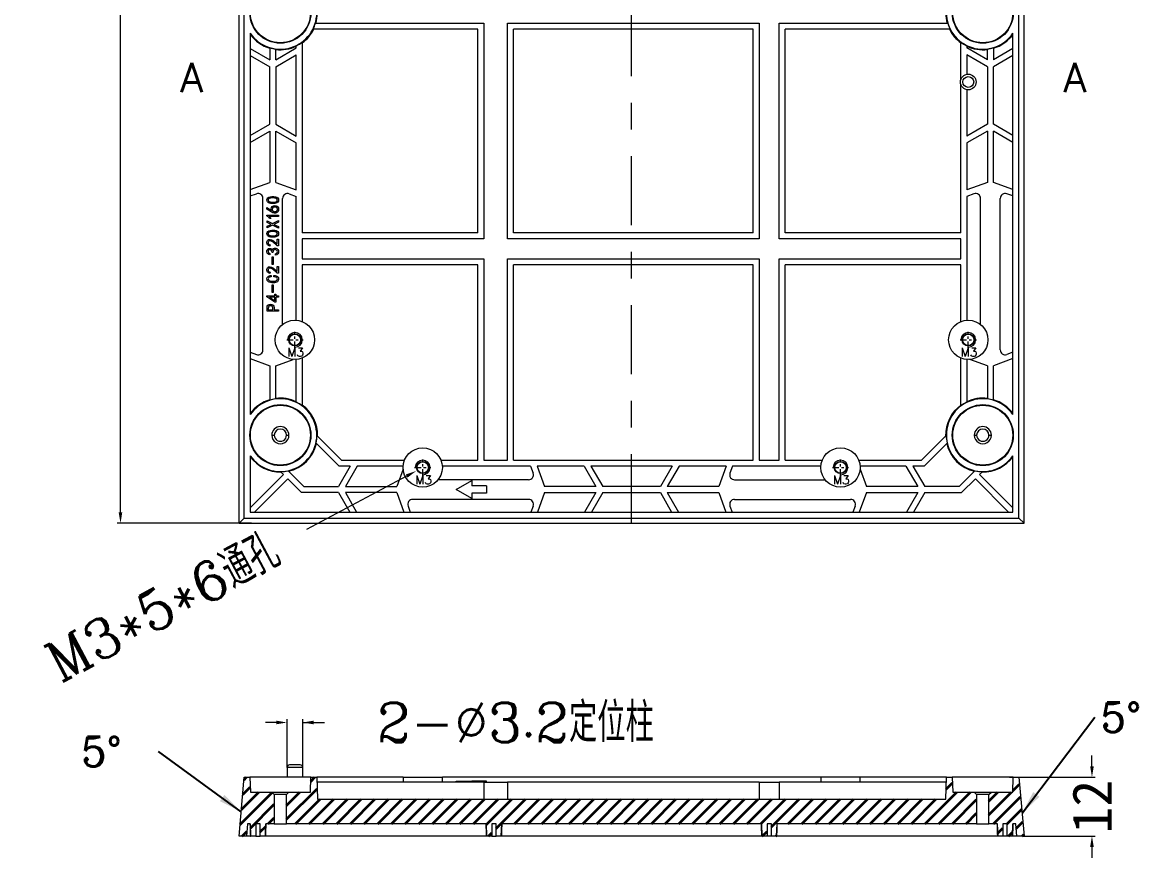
# Model space of a CAD drawing. Extents: x 4116 to 5931, y -3683 to -1260.
# Drawn here: x 4186.7 to 4413.6, y -2582.6 to -2412.4 of the extents above; entities that cross this region are included whole.
import ezdxf

# ---------------------------------------------------------------- set-up
doc = ezdxf.new("R2010")
doc.units = 0
doc.header["$MEASUREMENT"] = 0
doc.linetypes.add('CENTER', pattern=[47.5, 22, -8.5, 8.5, -8.5])
doc.layers.get('0').update_dxf_attribs({"true_color": 0xffffff})
doc.layers.get('Defpoints').update_dxf_attribs({"true_color": 0xffffff})
for name, color, linetype, true_color in [('1', 7, 'Continuous', 0xffffff), ('2', 7, 'Continuous', 0xffffff), ('61', 7, 'Continuous', 0xffffff)]:
    doc.layers.add(name, color=color, linetype=linetype, true_color=true_color)
doc.layers.add('dim', color=7, linetype='Continuous', lineweight=9, true_color=0x33cc00)
doc.layers.add('screw', color=7, linetype='Continuous', lineweight=13, true_color=0xcc9966)
doc.styles.add('chinesef_fs', font='simplex.shx', dxfattribs={"bigfont": 'gbcbig.shx'})
doc.styles.add('ROMANC', font='romanc.shx', dxfattribs={"bigfont": 'gbcbig.shx'})
doc.styles.add('TXT', font='txt.shx', dxfattribs={"bigfont": 'gbcbig.shx'})
doc.dimstyles.new('6', dxfattribs={"dimtxt": 8, "dimasz": 2.2, "dimexe": 0.66, "dimexo": 0.66, "dimgap": 0.66, "dimtad": 0, "dimdsep": 46, "dimtxsty": 'ROMANC', "dimcen": 0, "dimclrd": 256, "dimclrt": 42, "dimazin": 2, "dimtfac": 1, "dimtdec": 4, "dimtofl": 0, "dimtmove": 0, "dimatfit": 3, "dimfxl": 1, "dimtolj": 1, "dimtzin": 0, "dimlwd": 5, "dimlwe": 5, "dimarcsym": 0})
doc.dimstyles.get("Standard").update_dxf_attribs({"dimtxt": 0.18, "dimasz": 0.18, "dimexe": 0.18, "dimexo": 0.0625, "dimgap": 0.09, "dimtad": 0, "dimtih": 1, "dimtoh": 1, "dimdec": 4, "dimzin": 0, "dimdsep": 46, "dimtxsty": 'Standard', "dimcen": 0.09, "dimadec": 0, "dimazin": 0, "dimtfac": 1, "dimtdec": 4, "dimtofl": 0, "dimtmove": 0, "dimatfit": 3, "dimfxl": 1, "dimtolj": 1, "dimtzin": 0, "dimarcsym": 0})

# ---------------------------------------------------------------- blocks, each defined once
blk = doc.blocks.new('screw_m3_l')
at = {"layer": 'screw', "color": 1, "linetype": 'CENTER', "lineweight": 18, "ltscale": 0.06}
for p, q in [((-1.65, 0), (1.65, 0)), ((0, -1.65), (0, 1.65))]:
    blk.add_line(p, q, dxfattribs=at)
at = {"layer": 'screw', "color": 33, "lineweight": 18}
blk.add_circle((0, 0), 1.25, dxfattribs=at)
at = {"layer": 'screw', "color": 92, "lineweight": 18}
blk.add_arc((0, 0), 1.5, 270, 180, dxfattribs=at)
at = {"layer": 'screw', "color": 6, "lineweight": 18, "style": 'TXT'}
blk.add_text('M3', height=1.8, dxfattribs=at).set_placement((-1.53, -3.41))
blk = doc.blocks.new('*D50')
at = {"lineweight": 5}
blk.add_line((4264.86, -2504.84), (4244.47, -2515.72), dxfattribs=at)
blk.add_solid([(4265.03, -2505.16), (4264.69, -2504.52), (4266.8, -2503.81)])
at = {"layer": 'Defpoints', "color": 0}
for p in [(4269.45, -2502.39), (4266.8, -2503.81)]:
    blk.add_point(p, dxfattribs=at)
at = {"color": 42, "lineweight": 18, "insert": (4215.18, -2531.34), "char_height": 8, "attachment_point": 5, "rotation": 28.076, "style": 'ROMANC'}
blk.add_mtext('\\A1;M3*5*6通孔', dxfattribs=at)
blk = doc.blocks.new('*D51')
at = {"color": 131, "lineweight": 5}
for p, q in [((4231.98, -2194.75), (4205.98, -2194.75)), ((4233.29, -2514.45), (4205.98, -2514.45))]:
    blk.add_line(p, q, dxfattribs=at)
at = {"lineweight": 5}
for p, q in [((4206.64, -2196.95), (4206.64, -2337.94)), ((4206.64, -2512.25), (4206.64, -2371.26))]:
    blk.add_line(p, q, dxfattribs=at)
for points in [[(4207, -2196.95), (4206.27, -2196.95), (4206.64, -2194.75)], [(4206.27, -2512.25), (4207, -2512.25), (4206.64, -2514.45)]]:
    blk.add_solid(points)
at = {"layer": 'Defpoints', "color": 0}
for p in [(4206.64, -2194.75), (4232.64, -2194.75), (4233.95, -2514.45)]:
    blk.add_point(p, dxfattribs=at)
at = {"color": 42, "lineweight": 18, "insert": (4206.64, -2354.6), "char_height": 8, "attachment_point": 5, "rotation": 90, "style": 'ROMANC'}
blk.add_mtext('\\A1;319.8', dxfattribs=at)
blk = doc.blocks.new('*D53')
at = {"lineweight": 5}
for p, q in [((4238.32, -2555.02), (4236.12, -2555.02)), ((4243.72, -2555.02), (4248.12, -2555.02)), ((4245.92, -2555.02), (4248.12, -2555.02))]:
    blk.add_line(p, q, dxfattribs=at)
at = {"color": 131, "lineweight": 5}
for p, q in [((4240.52, -2564.19), (4240.52, -2554.36)), ((4243.72, -2564.19), (4243.72, -2554.36))]:
    blk.add_line(p, q, dxfattribs=at)
for points in [[(4238.32, -2555.39), (4238.32, -2554.65), (4240.52, -2555.02)], [(4245.92, -2554.65), (4245.92, -2555.39), (4243.72, -2555.02)]]:
    blk.add_solid(points)
at = {"layer": 'Defpoints', "color": 0}
for p in [(4240.52, -2555.02), (4240.52, -2564.85), (4243.72, -2564.85)]:
    blk.add_point(p, dxfattribs=at)
at = {"color": 42, "lineweight": 18, "insert": (4286.98, -2555.02), "char_height": 8, "attachment_point": 5, "style": 'ROMANC'}
blk.add_mtext('\\A1;2-%%C3.2定位柱', dxfattribs=at)
blk = doc.blocks.new('*D54')
at = {"lineweight": 5}
for p, q in [((4404.29, -2563.95), (4404.29, -2561.75)), ((4404.29, -2580.35), (4404.29, -2582.55))]:
    blk.add_line(p, q, dxfattribs=at)
at = {"color": 131, "lineweight": 5}
for p, q in [((4387.52, -2566.15), (4404.95, -2566.15)), ((4390.38, -2578.15), (4404.95, -2578.15))]:
    blk.add_line(p, q, dxfattribs=at)
for points in [[(4403.92, -2563.95), (4404.66, -2563.95), (4404.29, -2566.15)], [(4404.66, -2580.35), (4403.92, -2580.35), (4404.29, -2578.15)]]:
    blk.add_solid(points)
at = {"layer": 'Defpoints', "color": 0}
for p in [(4386.86, -2566.15), (4389.72, -2578.15), (4404.29, -2578.15)]:
    blk.add_point(p, dxfattribs=at)
at = {"color": 6, "lineweight": 18, "insert": (4404.29, -2572.15), "char_height": 8, "attachment_point": 5, "rotation": 90, "style": 'ROMANC'}
blk.add_mtext('\\A1;{\\fSimSun|b0|i0|c134|p2;12}', dxfattribs=at)

msp = doc.modelspace()

# ---------------------------------------------------------------- linework, layer by layer
at = {"layer": '2', "color": 7, "linetype": 'Continuous', "lineweight": 13}
for p, q in [((4230.772, -2514.45), (4230.772, -2194.75)), ((4231.822, -2513.4), (4231.822, -2195.8)), ((4389.422, -2513.4), (4389.422, -2195.8)), ((4390.472, -2514.45), (4390.472, -2194.75)), ((4279.372, -2413.85), (4245.814, -2413.85)), ((4246.297, -2412.63), (4280.592, -2412.63)), ((4279.372, -2455.35), (4279.372, -2413.85)), ((4280.592, -2412.63), (4280.592, -2456.57)), ((4285.402, -2412.63), (4336.592, -2412.63)), ((4285.402, -2456.57), (4285.402, -2412.63)), ((4286.622, -2455.35), (4286.622, -2413.85)), ((4335.372, -2413.85), (4286.622, -2413.85)), ((4335.372, -2455.35), (4335.372, -2413.85)), ((4336.592, -2412.63), (4336.592, -2456.57)), ((4340.652, -2412.63), (4374.949, -2412.63)), ((4340.652, -2456.57), (4340.652, -2412.63)), ((4341.872, -2455.35), (4341.872, -2413.85)), ((4375.431, -2413.85), (4341.872, -2413.85)), ((4233.042, -2414.691), (4233.042, -2492.334)), ((4243.622, -2416.469), (4243.622, -2455.35)), ((4377.622, -2424.043), (4377.622, -2416.468)), ((4388.202, -2492.333), (4388.202, -2414.692)), ((4233.042, -2417.797), (4237.012, -2420.089)), ((4237.012, -2417.633), (4237.012, -2420.089)), ((4238.232, -2420.089), (4242.402, -2417.681)), ((4238.232, -2420.089), (4238.232, -2417.893)), ((4238.232, -2421.498), (4242.402, -2419.09)), ((4242.402, -2417.681), (4242.402, -2417.211)), ((4242.402, -2435.609), (4242.402, -2419.09)), ((4378.842, -2417.21), (4378.842, -2417.681)), ((4383.012, -2420.089), (4378.842, -2417.681)), ((4378.842, -2419.09), (4378.842, -2423.024)), ((4383.012, -2421.498), (4378.842, -2419.09)), ((4383.012, -2420.089), (4383.012, -2417.893)), ((4384.232, -2417.634), (4384.232, -2420.089)), ((4388.202, -2417.797), (4384.232, -2420.089)), ((4233.042, -2419.205), (4237.012, -2421.498)), ((4388.202, -2419.205), (4384.232, -2421.498)), ((4237.012, -2433.202), (4237.012, -2421.498)), ((4238.232, -2421.498), (4238.232, -2433.202)), ((4383.012, -2421.498), (4383.012, -2433.202)), ((4384.232, -2433.202), (4384.232, -2421.498)), ((4377.622, -2455.35), (4377.622, -2425.157)), ((4378.842, -2426.175), (4378.842, -2435.609)), ((4233.042, -2435.494), (4237.012, -2433.202)), ((4233.042, -2436.903), (4237.012, -2434.611)), ((4237.012, -2434.611), (4237.012, -2445.072)), ((4238.232, -2433.202), (4242.402, -2435.609)), ((4238.232, -2445.072), (4238.232, -2434.611)), ((4238.232, -2434.611), (4242.402, -2437.018)), ((4383.012, -2433.202), (4378.842, -2435.609)), ((4383.012, -2434.611), (4378.842, -2437.018)), ((4383.012, -2434.611), (4383.012, -2445.072)), ((4388.202, -2435.494), (4384.232, -2433.202)), ((4384.232, -2445.072), (4384.232, -2434.611)), ((4388.202, -2436.903), (4384.232, -2434.611)), ((4242.402, -2446.59), (4242.402, -2437.018)), ((4378.842, -2437.018), (4378.842, -2446.59)), ((4233.042, -2446.517), (4237.012, -2445.072)), ((4238.232, -2445.072), (4242.402, -2446.59)), ((4383.012, -2445.072), (4378.842, -2446.59)), ((4388.202, -2446.517), (4384.232, -2445.072)), ((4233.042, -2447.815), (4234.28, -2447.364)), ((4235.622, -2479.145), (4235.622, -2448.304)), ((4239.622, -2473.977), (4239.622, -2448.304)), ((4240.964, -2447.364), (4242.402, -2447.888)), ((4242.402, -2473.11), (4242.402, -2447.888)), ((4380.28, -2447.364), (4378.842, -2447.888)), ((4378.842, -2447.888), (4378.842, -2473.11)), ((4381.622, -2473.977), (4381.622, -2448.304)), ((4385.622, -2479.145), (4385.622, -2448.304)), ((4388.202, -2447.815), (4386.964, -2447.364)), ((4236.429, -2450.164), (4237.329, -2450.737)), ((4236.429, -2450.478), (4236.429, -2450.164)), ((4237.302, -2451.037), (4236.429, -2450.478)), ((4236.429, -2451.855), (4236.429, -2451.691)), ((4236.429, -2451.691), (4238.775, -2451.691)), ((4236.456, -2452.867), (4237.561, -2453.44)), ((4236.456, -2453.195), (4236.456, -2452.867)), ((4238.775, -2451.964), (4236.892, -2451.964)), ((4237.234, -2452.414), (4236.974, -2452.414)), ((4237.561, -2453.44), (4238.789, -2452.799)), ((4238.789, -2453.126), (4237.834, -2453.59)), ((4238.775, -2451.691), (4238.775, -2451.964)), ((4238.789, -2452.799), (4238.789, -2453.126)), ((4237.302, -2453.59), (4236.456, -2453.195)), ((4236.456, -2453.986), (4237.302, -2453.59)), ((4237.561, -2453.74), (4236.456, -2454.313)), ((4236.456, -2454.313), (4236.456, -2453.986)), ((4238.789, -2454.381), (4237.561, -2453.74)), ((4237.834, -2453.59), (4238.789, -2454.054)), ((4238.789, -2454.054), (4238.789, -2454.381)), ((4279.372, -2455.35), (4243.622, -2455.35)), ((4335.372, -2455.35), (4286.622, -2455.35)), ((4377.622, -2455.35), (4341.872, -2455.35)), ((4238.529, -2456.614), (4238.775, -2456.614)), ((4238.529, -2457.596), (4238.529, -2456.614)), ((4238.775, -2456.614), (4238.775, -2457.991)), ((4243.622, -2456.57), (4243.622, -2460.63)), ((4280.592, -2456.57), (4243.622, -2456.57)), ((4336.592, -2456.57), (4285.402, -2456.57)), ((4377.622, -2456.57), (4340.652, -2456.57)), ((4377.622, -2460.63), (4377.622, -2456.57)), ((4237.07, -2457.787), (4237.029, -2458.046)), ((4237.07, -2459.579), (4237.029, -2459.825)), ((4237.643, -2459.293), (4237.465, -2459.293)), ((4238.188, -2459.852), (4238.147, -2459.607)), ((4238.775, -2457.991), (4238.72, -2457.991)), ((4237.479, -2460.237), (4237.697, -2460.237)), ((4237.479, -2461.792), (4237.479, -2460.237)), ((4237.697, -2461.792), (4237.479, -2461.792)), ((4237.697, -2460.237), (4237.697, -2461.792)), ((4238.529, -2462.178), (4238.775, -2462.178)), ((4238.529, -2463.16), (4238.529, -2462.178)), ((4238.775, -2462.178), (4238.775, -2463.555)), ((4243.622, -2460.63), (4280.592, -2460.63)), ((4243.622, -2461.85), (4243.622, -2473.392)), ((4279.372, -2461.85), (4243.622, -2461.85)), ((4279.372, -2501.6), (4279.372, -2461.85)), ((4280.592, -2460.63), (4280.592, -2501.6)), ((4285.402, -2460.63), (4336.592, -2460.63)), ((4285.402, -2501.6), (4285.402, -2460.63)), ((4286.622, -2501.6), (4286.622, -2461.85)), ((4335.372, -2461.85), (4286.622, -2461.85)), ((4335.372, -2501.6), (4335.372, -2461.85)), ((4336.592, -2460.63), (4336.592, -2501.6)), ((4340.652, -2460.63), (4377.622, -2460.63)), ((4340.652, -2501.6), (4340.652, -2460.63)), ((4341.872, -2501.6), (4341.872, -2461.85)), ((4377.622, -2461.85), (4341.872, -2461.85)), ((4377.622, -2473.392), (4377.622, -2461.85)), ((4237.07, -2463.351), (4237.029, -2463.61)), ((4237.288, -2464.009), (4237.288, -2464.309)), ((4237.861, -2464.309), (4237.861, -2463.995)), ((4238.775, -2463.555), (4238.72, -2463.555)), ((4237.479, -2465.881), (4237.697, -2465.881)), ((4237.479, -2467.436), (4237.479, -2465.881)), ((4237.697, -2465.881), (4237.697, -2467.436)), ((4236.429, -2468.148), (4238.025, -2468.148)), ((4236.429, -2468.353), (4236.429, -2468.148)), ((4238.025, -2469.458), (4236.429, -2468.353)), ((4237.697, -2467.436), (4237.479, -2467.436)), ((4238.025, -2467.821), (4238.257, -2467.821)), ((4238.025, -2468.148), (4238.025, -2467.821)), ((4238.257, -2467.821), (4238.257, -2468.148)), ((4238.257, -2468.148), (4238.775, -2468.148)), ((4238.775, -2468.408), (4238.257, -2468.408)), ((4238.257, -2468.408), (4238.257, -2469.458)), ((4238.775, -2468.148), (4238.775, -2468.408)), ((4236.456, -2471.276), (4236.456, -2470.566)), ((4238.789, -2471.276), (4236.456, -2471.276)), ((4237.875, -2470.566), (4237.875, -2470.962)), ((4237.875, -2470.962), (4238.789, -2470.962)), ((4238.257, -2469.458), (4238.025, -2469.458)), ((4238.789, -2470.962), (4238.789, -2471.276)), ((4233.042, -2479.634), (4234.28, -2480.085)), ((4388.202, -2479.634), (4386.964, -2480.085)), ((4233.042, -2480.933), (4237.012, -2482.378)), ((4237.012, -2482.378), (4237.012, -2489.392)), ((4238.232, -2482.378), (4241.783, -2481.085)), ((4238.232, -2489.132), (4238.232, -2482.378)), ((4242.402, -2489.815), (4242.402, -2481.09)), ((4243.622, -2480.808), (4243.622, -2490.556)), ((4377.622, -2490.557), (4377.622, -2480.808)), ((4378.842, -2481.09), (4378.842, -2489.815)), ((4383.012, -2482.378), (4379.461, -2481.085)), ((4383.012, -2482.378), (4383.012, -2489.132)), ((4388.202, -2480.933), (4384.232, -2482.378)), ((4384.232, -2489.392), (4384.232, -2482.378)), ((4237.415, -2496.513), (4237.915, -2496.513)), ((4240.415, -2496.512), (4240.915, -2496.512)), ((4246.427, -2498.129), (4251.117, -2502.82)), ((4251.622, -2501.6), (4246.604, -2496.582)), ((4374.641, -2496.581), (4369.622, -2501.6)), ((4370.128, -2502.82), (4374.819, -2498.129)), ((4380.33, -2496.513), (4380.83, -2496.513)), ((4383.33, -2496.512), (4383.83, -2496.512)), ((4233.042, -2500.691), (4233.042, -2512.18)), ((4388.202, -2512.18), (4388.202, -2500.692)), ((4253.382, -2502.82), (4250.974, -2506.99)), ((4253.382, -2502.82), (4251.117, -2502.82)), ((4251.622, -2501.6), (4264.414, -2501.6)), ((4254.791, -2502.82), (4252.383, -2506.99)), ((4264.132, -2502.82), (4254.791, -2502.82)), ((4271.83, -2501.6), (4279.372, -2501.6)), ((4290.084, -2502.82), (4272.112, -2502.82)), ((4280.592, -2501.6), (4285.402, -2501.6)), ((4286.622, -2501.6), (4335.372, -2501.6)), ((4290.084, -2502.82), (4290.608, -2504.258)), ((4291.383, -2502.82), (4292.9, -2506.99)), ((4300.954, -2502.82), (4291.383, -2502.82)), ((4300.954, -2502.82), (4303.361, -2506.99)), ((4302.363, -2502.82), (4304.77, -2506.99)), ((4318.882, -2502.82), (4302.363, -2502.82)), ((4318.882, -2502.82), (4316.474, -2506.99)), ((4320.291, -2502.82), (4317.883, -2506.99)), ((4329.862, -2502.82), (4320.291, -2502.82)), ((4329.862, -2502.82), (4328.344, -2506.99)), ((4331.16, -2502.82), (4330.637, -2504.258)), ((4349.132, -2502.82), (4331.16, -2502.82)), ((4336.592, -2501.6), (4340.652, -2501.6)), ((4341.872, -2501.6), (4349.414, -2501.6)), ((4356.83, -2501.6), (4369.622, -2501.6)), ((4366.454, -2502.82), (4357.112, -2502.82)), ((4366.454, -2502.82), (4368.861, -2506.99)), ((4367.863, -2502.82), (4370.27, -2506.99)), ((4370.128, -2502.82), (4367.863, -2502.82)), ((4233.042, -2511.317), (4239.809, -2504.551)), ((4239.21, -2503.952), (4239.809, -2504.551)), ((4243.973, -2506.99), (4240.762, -2503.778)), ((4264.137, -2503.439), (4262.844, -2506.99)), ((4357.108, -2503.439), (4358.4, -2506.99)), ((4377.271, -2506.99), (4380.483, -2503.778)), ((4382.035, -2503.952), (4381.436, -2504.551)), ((4388.202, -2511.317), (4381.436, -2504.551)), ((4240.671, -2505.413), (4233.905, -2512.18)), ((4240.671, -2505.413), (4243.468, -2508.21)), ((4243.973, -2506.99), (4250.974, -2506.99)), ((4252.383, -2506.99), (4262.844, -2506.99)), ((4289.668, -2505.6), (4271.245, -2505.6)), ((4274.924, -2507.6), (4278.122, -2505.753)), ((4278.122, -2509.446), (4274.924, -2507.6)), ((4278.122, -2505.753), (4278.122, -2506.85)), ((4281.122, -2506.85), (4278.122, -2506.85)), ((4281.122, -2506.85), (4281.122, -2508.35)), ((4303.361, -2506.99), (4292.9, -2506.99)), ((4316.474, -2506.99), (4304.77, -2506.99)), ((4328.344, -2506.99), (4317.883, -2506.99)), ((4331.577, -2505.6), (4350, -2505.6)), ((4368.861, -2506.99), (4358.4, -2506.99)), ((4377.271, -2506.99), (4370.27, -2506.99)), ((4380.573, -2505.413), (4377.777, -2508.21)), ((4380.573, -2505.413), (4387.34, -2512.18)), ((4250.974, -2508.21), (4243.468, -2508.21)), ((4250.974, -2508.21), (4253.267, -2512.18)), ((4252.383, -2508.21), (4254.675, -2512.18)), ((4262.844, -2508.21), (4252.383, -2508.21)), ((4262.844, -2508.21), (4264.289, -2512.18)), ((4289.668, -2509.6), (4266.077, -2509.6)), ((4281.122, -2508.35), (4278.122, -2508.35)), ((4278.122, -2508.35), (4278.122, -2509.446)), ((4292.9, -2508.21), (4291.455, -2512.18)), ((4292.9, -2508.21), (4303.361, -2508.21)), ((4303.361, -2508.21), (4301.069, -2512.18)), ((4304.77, -2508.21), (4302.478, -2512.18)), ((4304.77, -2508.21), (4316.474, -2508.21)), ((4316.474, -2508.21), (4318.767, -2512.18)), ((4317.883, -2508.21), (4320.175, -2512.18)), ((4317.883, -2508.21), (4328.344, -2508.21)), ((4328.344, -2508.21), (4329.789, -2512.18)), ((4331.577, -2509.6), (4355.168, -2509.6)), ((4358.4, -2508.21), (4356.955, -2512.18)), ((4358.4, -2508.21), (4368.861, -2508.21)), ((4368.861, -2508.21), (4366.569, -2512.18)), ((4370.27, -2508.21), (4367.978, -2512.18)), ((4370.27, -2508.21), (4377.777, -2508.21)), ((4265.137, -2510.942), (4265.588, -2512.18)), ((4290.608, -2510.942), (4290.157, -2512.18)), ((4330.637, -2510.942), (4331.088, -2512.18)), ((4356.108, -2510.942), (4355.657, -2512.18)), ((4230.772, -2514.45), (4231.822, -2513.4)), ((4231.822, -2513.4), (4389.422, -2513.4)), ((4233.042, -2512.18), (4388.202, -2512.18)), ((4390.472, -2514.45), (4389.422, -2513.4)), ((4230.772, -2514.45), (4390.472, -2514.45)), ((4243.722, -2564.155), (4240.522, -2564.155)), ((4240.522, -2564.155), (4240.522, -2566.155)), ((4243.222, -2563.655), (4241.022, -2563.655)), ((4243.722, -2566.155), (4243.722, -2564.155)), ((4230.772, -2578.155), (4231.822, -2566.155)), ((4231.822, -2566.155), (4232.957, -2566.155)), ((4245.374, -2566.155), (4232.957, -2566.155)), ((4232.957, -2566.155), (4233.064, -2569.205)), ((4245.267, -2569.205), (4245.374, -2566.155)), ((4245.374, -2566.155), (4246.578, -2566.155)), ((4246.578, -2566.155), (4246.696, -2570.655)), ((4264.123, -2566.155), (4246.58, -2566.155)), ((4264.122, -2566.155), (4272.122, -2566.155)), ((4264.122, -2566.155), (4264.122, -2567.155)), ((4272.122, -2567.155), (4272.122, -2566.155)), ((4349.121, -2566.155), (4272.123, -2566.155)), ((4357.122, -2566.155), (4349.122, -2566.155)), ((4349.122, -2566.155), (4349.122, -2567.155)), ((4374.665, -2566.155), (4357.122, -2566.155)), ((4357.122, -2567.155), (4357.122, -2566.155)), ((4374.549, -2570.655), (4374.667, -2566.155)), ((4374.667, -2566.155), (4375.872, -2566.155)), ((4388.202, -2566.155), (4375.872, -2566.155)), ((4375.872, -2566.155), (4375.978, -2569.205)), ((4388.182, -2569.205), (4388.288, -2566.155)), ((4388.288, -2566.155), (4388.202, -2566.155)), ((4388.288, -2566.155), (4389.422, -2566.155)), ((4389.422, -2566.155), (4390.472, -2578.155)), ((4280.592, -2567.155), (4246.605, -2567.155)), ((4274.924, -2566.955), (4278.122, -2566.955)), ((4274.924, -2567.155), (4274.924, -2566.955)), ((4281.122, -2566.955), (4278.122, -2566.955)), ((4278.122, -2567.155), (4278.122, -2566.955)), ((4280.592, -2567.155), (4285.402, -2567.155)), ((4280.592, -2567.155), (4280.592, -2570.655)), ((4281.122, -2567.155), (4281.122, -2566.955)), ((4336.592, -2567.155), (4285.402, -2567.155)), ((4285.402, -2567.155), (4285.402, -2570.655)), ((4336.592, -2567.155), (4340.652, -2567.155)), ((4336.592, -2567.155), (4336.592, -2570.655)), ((4374.641, -2567.155), (4340.652, -2567.155)), ((4340.652, -2567.155), (4340.652, -2570.655)), ((4233.064, -2569.205), (4237.415, -2569.205)), ((4237.415, -2569.205), (4237.915, -2569.705)), ((4237.415, -2569.205), (4240.915, -2569.205)), ((4237.915, -2569.705), (4237.915, -2570.704)), ((4240.415, -2569.705), (4237.915, -2569.705)), ((4240.415, -2569.705), (4237.915, -2569.705)), ((4237.915, -2570.704), (4237.915, -2575.655)), ((4240.415, -2569.705), (4240.915, -2569.205)), ((4240.415, -2569.705), (4240.915, -2569.205)), ((4240.415, -2575.655), (4240.415, -2569.705)), ((4240.915, -2569.205), (4245.267, -2569.205)), ((4246.696, -2570.655), (4374.549, -2570.655)), ((4375.978, -2569.205), (4380.33, -2569.205)), ((4380.33, -2569.205), (4383.83, -2569.205)), ((4380.33, -2569.205), (4380.83, -2569.705)), ((4383.33, -2569.705), (4380.83, -2569.705)), ((4383.33, -2569.705), (4380.83, -2569.705)), ((4380.83, -2569.705), (4380.83, -2570.704)), ((4380.83, -2570.704), (4380.83, -2575.655)), ((4383.33, -2569.705), (4383.83, -2569.205)), ((4383.33, -2569.705), (4383.83, -2569.205)), ((4383.33, -2575.655), (4383.33, -2569.705)), ((4383.83, -2569.205), (4388.182, -2569.205)), ((4232.447, -2575.655), (4232.272, -2578.155)), ((4233.037, -2575.655), (4232.447, -2575.655)), ((4233.035, -2575.655), (4233.122, -2578.155)), ((4235.064, -2575.655), (4234.181, -2575.655)), ((4234.181, -2575.655), (4234.181, -2578.155)), ((4235.064, -2578.155), (4235.064, -2575.655)), ((4236.122, -2578.155), (4236.21, -2575.655)), ((4237.915, -2575.655), (4236.207, -2575.655)), ((4237.915, -2575.655), (4240.415, -2575.655)), ((4281.037, -2575.655), (4240.415, -2575.655)), ((4281.035, -2575.655), (4281.122, -2578.155)), ((4283.064, -2575.655), (4282.181, -2575.655)), ((4282.181, -2575.655), (4282.181, -2578.155)), ((4283.064, -2578.155), (4283.064, -2575.655)), ((4284.122, -2578.155), (4284.21, -2575.655)), ((4337.037, -2575.655), (4284.207, -2575.655)), ((4337.035, -2575.655), (4337.122, -2578.155)), ((4339.064, -2575.655), (4338.181, -2575.655)), ((4338.181, -2575.655), (4338.181, -2578.155)), ((4339.064, -2578.155), (4339.064, -2575.655)), ((4340.122, -2578.155), (4340.21, -2575.655)), ((4380.83, -2575.655), (4340.207, -2575.655)), ((4380.83, -2575.655), (4383.33, -2575.655)), ((4385.037, -2575.655), (4383.33, -2575.655)), ((4385.035, -2575.655), (4385.122, -2578.155)), ((4387.064, -2575.655), (4386.181, -2575.655)), ((4386.181, -2575.655), (4386.181, -2578.155)), ((4387.064, -2578.155), (4387.064, -2575.655)), ((4388.122, -2578.155), (4388.21, -2575.655)), ((4388.797, -2575.655), (4388.207, -2575.655)), ((4388.972, -2578.155), (4388.797, -2575.655)), ((4232.272, -2578.155), (4230.772, -2578.155)), ((4233.124, -2578.155), (4232.272, -2578.155)), ((4233.122, -2578.155), (4233.125, -2578.155)), ((4234.181, -2578.155), (4233.125, -2578.155)), ((4234.181, -2578.155), (4235.064, -2578.155)), ((4236.12, -2578.155), (4235.064, -2578.155)), ((4236.12, -2578.155), (4236.122, -2578.155)), ((4281.124, -2578.155), (4236.124, -2578.155)), ((4281.122, -2578.155), (4281.125, -2578.155)), ((4282.181, -2578.155), (4281.125, -2578.155)), ((4282.181, -2578.155), (4283.064, -2578.155)), ((4284.12, -2578.155), (4283.064, -2578.155)), ((4284.12, -2578.155), (4284.122, -2578.155)), ((4337.122, -2578.155), (4284.123, -2578.155)), ((4337.125, -2578.155), (4337.122, -2578.155)), ((4338.181, -2578.155), (4337.125, -2578.155)), ((4339.064, -2578.155), (4338.181, -2578.155)), ((4340.12, -2578.155), (4339.064, -2578.155)), ((4340.122, -2578.155), (4340.12, -2578.155)), ((4385.121, -2578.155), (4340.121, -2578.155)), ((4385.125, -2578.155), (4385.122, -2578.155)), ((4386.181, -2578.155), (4385.125, -2578.155)), ((4387.064, -2578.155), (4386.181, -2578.155)), ((4388.12, -2578.155), (4387.064, -2578.155)), ((4388.972, -2578.155), (4388.12, -2578.155)), ((4388.122, -2578.155), (4388.12, -2578.155)), ((4390.472, -2578.155), (4388.972, -2578.155))]:
    msp.add_line(p, q, dxfattribs=at)
at = {"layer": '2', "color": 155, "linetype": 'Continuous', "lineweight": 35}
for p, q in [((4231.778, -2566.665), (4232.287, -2566.155)), ((4245.344, -2567.018), (4246.207, -2566.155)), ((4231.511, -2569.715), (4233.028, -2568.198)), ((4240.415, -2574.73), (4246.64, -2568.506)), ((4374.603, -2568.601), (4375.911, -2567.292)), ((4388.191, -2568.932), (4389.547, -2567.576)), ((4230.977, -2575.817), (4237.502, -2569.292)), ((4231.244, -2572.766), (4234.805, -2569.205)), ((4240.415, -2571.946), (4243.157, -2569.205)), ((4242.275, -2575.655), (4247.275, -2570.655)), ((4245.058, -2575.655), (4250.058, -2570.655)), ((4247.842, -2575.655), (4252.842, -2570.655)), ((4250.626, -2575.655), (4255.626, -2570.655)), ((4253.41, -2575.655), (4258.41, -2570.655)), ((4256.194, -2575.655), (4261.194, -2570.655)), ((4258.978, -2575.655), (4263.978, -2570.655)), ((4261.762, -2575.655), (4266.762, -2570.655)), ((4264.546, -2575.655), (4269.546, -2570.655)), ((4267.329, -2575.655), (4272.329, -2570.655)), ((4270.113, -2575.655), (4275.113, -2570.655)), ((4272.897, -2575.655), (4277.897, -2570.655)), ((4275.681, -2575.655), (4280.681, -2570.655)), ((4278.465, -2575.655), (4283.465, -2570.655)), ((4281.045, -2575.859), (4286.249, -2570.655)), ((4283.064, -2576.624), (4289.033, -2570.655)), ((4286.817, -2575.655), (4291.817, -2570.655)), ((4289.6, -2575.655), (4294.6, -2570.655)), ((4292.384, -2575.655), (4297.384, -2570.655)), ((4295.168, -2575.655), (4300.168, -2570.655)), ((4297.952, -2575.655), (4302.952, -2570.655)), ((4300.736, -2575.655), (4305.736, -2570.655)), ((4303.52, -2575.655), (4308.52, -2570.655)), ((4306.304, -2575.655), (4311.304, -2570.655)), ((4309.088, -2575.655), (4314.088, -2570.655)), ((4311.871, -2575.655), (4316.871, -2570.655)), ((4314.655, -2575.655), (4319.655, -2570.655)), ((4317.439, -2575.655), (4322.439, -2570.655)), ((4320.223, -2575.655), (4325.223, -2570.655)), ((4323.007, -2575.655), (4328.007, -2570.655)), ((4325.791, -2575.655), (4330.791, -2570.655)), ((4328.575, -2575.655), (4333.575, -2570.655)), ((4331.359, -2575.655), (4336.359, -2570.655)), ((4334.143, -2575.655), (4339.143, -2570.655)), ((4336.926, -2575.655), (4341.926, -2570.655)), ((4339.064, -2576.301), (4344.71, -2570.655)), ((4342.494, -2575.655), (4347.494, -2570.655)), ((4345.278, -2575.655), (4350.278, -2570.655)), ((4348.062, -2575.655), (4353.062, -2570.655)), ((4350.846, -2575.655), (4355.846, -2570.655)), ((4353.63, -2575.655), (4358.63, -2570.655)), ((4356.414, -2575.655), (4361.414, -2570.655)), ((4359.197, -2575.655), (4364.197, -2570.655)), ((4361.981, -2575.655), (4366.981, -2570.655)), ((4364.765, -2575.655), (4369.765, -2570.655)), ((4367.549, -2575.655), (4372.549, -2570.655)), ((4370.333, -2575.655), (4376.783, -2569.205)), ((4373.117, -2575.655), (4379.567, -2569.205)), ((4375.901, -2575.655), (4380.83, -2570.726)), ((4383.33, -2571.009), (4385.135, -2569.205)), ((4383.33, -2573.793), (4387.918, -2569.205)), ((4384.252, -2575.655), (4389.771, -2570.136)), ((4233.067, -2576.51), (4237.915, -2571.662)), ((4387.036, -2575.655), (4389.995, -2572.696)), ((4236.707, -2575.655), (4237.915, -2574.446)), ((4378.685, -2575.655), (4380.83, -2573.509)), ((4388.864, -2576.611), (4390.219, -2575.256)), ((4231.423, -2578.155), (4232.336, -2577.242)), ((4235.064, -2577.298), (4236.189, -2576.172)), ((4281.533, -2578.155), (4282.181, -2577.507)), ((4337.21, -2578.155), (4338.181, -2577.184)), ((4385.105, -2577.586), (4386.181, -2576.51)), ((4387.32, -2578.155), (4388.149, -2577.326)), ((4390.104, -2578.155), (4390.443, -2577.816)), ((4339.994, -2578.155), (4340.124, -2578.025))]:
    msp.add_line(p, q, dxfattribs=at)
at = {"layer": '2', "color": 7, "linetype": 'Continuous', "lineweight": 13}
for centre, radius in [((4239.165, -2410.513), 6.208), ((4239.165, -2410.513), 6.102), ((4382.08, -2410.513), 6.208), ((4382.08, -2410.513), 6.102), ((4379.122, -2424.6), 1.1), ((4242.122, -2477.1), 4), ((4379.122, -2477.1), 4), ((4239.165, -2496.513), 6.208), ((4239.165, -2496.513), 6.102), ((4382.08, -2496.513), 6.208), ((4382.08, -2496.513), 6.102), ((4268.122, -2503.1), 4), ((4353.122, -2503.1), 4)]:
    msp.add_circle(centre, radius, dxfattribs=at)
for centre, radius, start, end in [((4239.165, -2410.513), 7.413, 214.30869, 145.69131), ((4382.08, -2410.513), 7.413, 34.31974, 325.68026), ((4239.165, -2410.513), 7.531, 343.67163, 14.95002), ((4382.08, -2410.513), 7.531, 165.04998, 196.32837), ((4239.165, -2410.513), 7.57, 306.06863, 333.84227), ((4239.165, -2410.513), 7.439, 333.34594, 343.46472), ((4382.08, -2410.513), 7.439, 196.53528, 206.65406), ((4382.08, -2410.513), 7.57, 206.15773, 233.92382), ((4239.165, -2410.513), 7.531, 215.60125, 253.3872), ((4239.165, -2410.513), 7.439, 295.79287, 306.80661), ((4382.08, -2410.513), 7.439, 233.18563, 244.20023), ((4382.08, -2410.513), 7.531, 286.6064, 324.38821), ((4239.165, -2410.513), 7.439, 253.17648, 262.79454), ((4239.165, -2410.513), 7.531, 262.88268, 295.45637), ((4382.08, -2410.513), 7.531, 244.53684, 277.11114), ((4382.08, -2410.513), 7.439, 277.19921, 286.81704), ((4234.622, -2448.304), 1, 0, 110), ((4240.622, -2448.304), 1, 70, 180), ((4380.622, -2448.304), 1, 0, 110), ((4386.622, -2448.304), 1, 70, 180), ((4234.622, -2479.145), 1, 250, 0), ((4386.622, -2479.145), 1, 180, 290), ((4239.165, -2496.513), 7.413, 214.30869, 145.69131), ((4239.165, -2496.513), 7.531, 106.6128, 144.39875), ((4239.165, -2496.513), 7.439, 97.20546, 106.82352), ((4239.165, -2496.513), 7.531, 64.54363, 97.11732), ((4382.08, -2496.513), 7.413, 34.31974, 325.68026), ((4382.08, -2496.513), 7.531, 82.88886, 115.46316), ((4382.08, -2496.513), 7.439, 73.18296, 82.80079), ((4382.08, -2496.513), 7.531, 35.61179, 73.3936), ((4239.165, -2496.513), 7.439, 53.19339, 64.20713), ((4239.165, -2496.513), 7.57, 358.50264, 53.93137), ((4382.08, -2496.513), 7.57, 126.07618, 181.49141), ((4382.08, -2496.513), 7.439, 115.79977, 126.81437), ((4239.165, -2496.513), 1.75, 0.00501, 180), ((4382.08, -2496.513), 1.75, 0.00501, 180), ((4239.165, -2496.513), 1.75, 180, 0.00501), ((4239.165, -2496.513), 7.531, 282.83733, 347.00392), ((4239.165, -2496.513), 7.439, 347.44615, 359.46743), ((4382.08, -2496.513), 7.439, 180.52642, 192.54865), ((4382.08, -2496.513), 7.531, 192.99096, 257.15755), ((4382.08, -2496.513), 1.75, 180, 0.00501), ((4239.165, -2496.513), 7.531, 215.60125, 271.02647), ((4382.08, -2496.513), 7.531, 268.9675, 324.38821), ((4239.165, -2496.513), 7.439, 270.34147, 282.39236), ((4289.668, -2504.6), 1, 270, 20), ((4331.577, -2504.6), 1, 160, 270), ((4382.08, -2496.513), 7.439, 257.60243, 269.65236), ((4266.077, -2510.6), 1, 90, 200), ((4289.668, -2510.6), 1, 340, 90), ((4331.577, -2510.6), 1, 90, 200), ((4355.168, -2510.6), 1, 340, 90), ((4241.022, -2564.155), 0.5, 90, 180), ((4243.222, -2564.155), 0.5, 0, 90)]:
    msp.add_arc(centre, radius, start, end, dxfattribs=at)
for points, degree in [([(4236.415, -2448.62), (4236.415, -2448.461), (4236.481, -2448.322), (4236.613, -2448.204)], 3), ([(4236.613, -2448.204), (4236.745, -2448.085), (4236.911, -2448.008), (4237.111, -2447.972)], 3), ([(4236.852, -2448.347), (4236.674, -2448.449), (4236.667, -2448.62)], 2), ([(4237.247, -2448.224), (4237.029, -2448.245), (4236.852, -2448.347)], 2), ([(4237.111, -2447.972), (4237.311, -2447.935), (4237.54, -2447.924), (4237.8, -2447.938)], 3), ([(4237.731, -2448.204), (4237.465, -2448.204), (4237.247, -2448.224)], 2), ([(4238.223, -2448.279), (4237.997, -2448.204), (4237.731, -2448.204)], 2), ([(4237.8, -2447.938), (4238.059, -2447.951), (4238.27, -2447.997), (4238.434, -2448.074)], 3), ([(4238.523, -2448.517), (4238.448, -2448.354), (4238.223, -2448.279)], 2), ([(4238.434, -2448.074), (4238.598, -2448.151), (4238.711, -2448.267), (4238.775, -2448.422)], 3), ([(4238.475, -2448.838), (4238.598, -2448.681), (4238.523, -2448.517)], 2), ([(4238.775, -2448.422), (4238.839, -2448.577), (4238.832, -2448.731), (4238.755, -2448.886)], 3), ([(4236.551, -2449.022), (4236.46, -2448.913), (4236.415, -2448.779), (4236.415, -2448.62)], 3), ([(4236.899, -2449.275), (4236.758, -2449.215), (4236.642, -2449.131), (4236.551, -2449.022)], 3), ([(4236.667, -2448.62), (4236.661, -2448.79), (4236.838, -2448.92)], 2), ([(4236.838, -2448.92), (4237.015, -2449.049), (4237.39, -2449.09)], 2), ([(4237.472, -2449.377), (4237.231, -2449.368), (4237.04, -2449.334), (4236.899, -2449.275)], 3), ([(4237.329, -2450.737), (4237.265, -2450.492), (4237.274, -2450.296), (4237.356, -2450.151)], 3), ([(4237.356, -2450.151), (4237.438, -2450.005), (4237.531, -2449.907), (4237.636, -2449.857)], 3), ([(4237.39, -2449.09), (4237.766, -2449.131), (4238.059, -2449.063)], 2), ([(4238.045, -2449.35), (4237.904, -2449.377), (4237.713, -2449.386), (4237.472, -2449.377)], 3), ([(4237.602, -2450.239), (4237.493, -2450.41), (4237.52, -2450.621)], 2), ([(4237.52, -2450.621), (4237.547, -2450.833), (4237.725, -2450.928)], 2), ([(4237.997, -2450.069), (4237.711, -2450.069), (4237.602, -2450.239)], 2), ([(4237.636, -2449.857), (4237.741, -2449.807), (4237.854, -2449.78), (4237.977, -2449.776)], 3), ([(4237.977, -2449.776), (4238.1, -2449.771), (4238.22, -2449.789), (4238.338, -2449.83)], 3), ([(4238.434, -2450.205), (4238.284, -2450.069), (4237.997, -2450.069)], 2), ([(4238.448, -2449.213), (4238.32, -2449.277), (4238.186, -2449.322), (4238.045, -2449.35)], 3), ([(4238.059, -2449.063), (4238.352, -2448.995), (4238.475, -2448.838)], 2), ([(4238.1, -2451.01), (4238.298, -2450.997), (4238.427, -2450.874)], 2), ([(4238.338, -2449.83), (4238.457, -2449.871), (4238.564, -2449.944), (4238.659, -2450.048)], 3), ([(4238.427, -2450.874), (4238.557, -2450.751), (4238.57, -2450.546)], 2), ([(4238.57, -2450.546), (4238.584, -2450.342), (4238.434, -2450.205)], 2), ([(4238.755, -2448.886), (4238.677, -2449.04), (4238.575, -2449.149), (4238.448, -2449.213)], 3), ([(4238.659, -2450.048), (4238.755, -2450.153), (4238.807, -2450.299), (4238.816, -2450.485)], 3), ([(4238.816, -2450.485), (4238.825, -2450.671), (4238.791, -2450.831), (4238.714, -2450.962)], 3), ([(4236.974, -2452.414), (4236.82, -2452.187), (4236.638, -2452), (4236.429, -2451.855)], 3), ([(4236.892, -2451.964), (4237.011, -2452.082), (4237.124, -2452.232), (4237.234, -2452.414)], 3), ([(4237.643, -2451.222), (4237.552, -2451.181), (4237.438, -2451.119), (4237.302, -2451.037)], 3), ([(4237.977, -2451.297), (4237.845, -2451.288), (4237.734, -2451.263), (4237.643, -2451.222)], 3), ([(4237.725, -2450.928), (4237.902, -2451.024), (4238.1, -2451.01)], 2), ([(4238.386, -2451.235), (4238.245, -2451.285), (4238.109, -2451.306), (4237.977, -2451.297)], 3), ([(4238.714, -2450.962), (4238.636, -2451.094), (4238.527, -2451.185), (4238.386, -2451.235)], 3), ([(4236.415, -2455.462), (4236.415, -2455.303), (4236.481, -2455.164), (4236.613, -2455.046)], 3), ([(4236.613, -2455.046), (4236.745, -2454.928), (4236.911, -2454.851), (4237.111, -2454.814)], 3), ([(4236.852, -2455.189), (4236.674, -2455.292), (4236.667, -2455.462)], 2), ([(4237.247, -2455.067), (4237.029, -2455.087), (4236.852, -2455.189)], 2), ([(4237.111, -2454.814), (4237.311, -2454.778), (4237.54, -2454.767), (4237.8, -2454.78)], 3), ([(4237.731, -2455.046), (4237.465, -2455.046), (4237.247, -2455.067)], 2), ([(4238.223, -2455.121), (4237.997, -2455.046), (4237.731, -2455.046)], 2), ([(4237.8, -2454.78), (4238.059, -2454.794), (4238.27, -2454.839), (4238.434, -2454.917)], 3), ([(4238.523, -2455.36), (4238.448, -2455.196), (4238.223, -2455.121)], 2), ([(4238.434, -2454.917), (4238.598, -2454.994), (4238.711, -2455.11), (4238.775, -2455.264)], 3), ([(4238.475, -2455.681), (4238.598, -2455.524), (4238.523, -2455.36)], 2), ([(4238.775, -2455.264), (4238.839, -2455.419), (4238.832, -2455.574), (4238.755, -2455.728)], 3), ([(4236.415, -2457.364), (4236.406, -2457.273), (4236.408, -2457.191), (4236.422, -2457.118)], 3), ([(4236.551, -2455.865), (4236.46, -2455.756), (4236.415, -2455.621), (4236.415, -2455.462)], 3), ([(4236.572, -2457.766), (4236.476, -2457.653), (4236.424, -2457.519), (4236.415, -2457.364)], 3), ([(4236.422, -2457.118), (4236.435, -2457.046), (4236.467, -2456.971), (4236.517, -2456.893)], 3), ([(4236.517, -2456.893), (4236.567, -2456.816), (4236.642, -2456.752), (4236.742, -2456.702)], 3), ([(4236.899, -2456.117), (4236.758, -2456.058), (4236.642, -2455.974), (4236.551, -2455.865)], 3), ([(4236.749, -2457.064), (4236.69, -2457.137), (4236.665, -2457.221), (4236.674, -2457.316)], 3), ([(4236.667, -2455.462), (4236.661, -2455.633), (4236.838, -2455.762)], 2), ([(4236.674, -2457.316), (4236.683, -2457.412), (4236.72, -2457.503), (4236.783, -2457.589)], 3), ([(4236.742, -2456.702), (4236.842, -2456.652), (4236.963, -2456.634), (4237.104, -2456.648)], 3), ([(4236.974, -2456.934), (4236.883, -2456.948), (4236.808, -2456.991), (4236.749, -2457.064)], 3), ([(4236.783, -2457.589), (4236.847, -2457.675), (4236.942, -2457.741), (4237.07, -2457.787)], 3), ([(4236.838, -2455.762), (4237.015, -2455.892), (4237.39, -2455.933)], 2), ([(4237.472, -2456.219), (4237.231, -2456.21), (4237.04, -2456.176), (4236.899, -2456.117)], 3), ([(4237.302, -2456.996), (4237.174, -2456.941), (4237.065, -2456.921), (4236.974, -2456.934)], 3), ([(4237.104, -2456.648), (4237.245, -2456.661), (4237.413, -2456.732), (4237.609, -2456.859)], 3), ([(4237.841, -2457.35), (4237.609, -2457.168), (4237.429, -2457.05), (4237.302, -2456.996)], 3), ([(4237.39, -2455.933), (4237.766, -2455.974), (4238.059, -2455.906)], 2), ([(4238.045, -2456.192), (4237.904, -2456.219), (4237.713, -2456.228), (4237.472, -2456.219)], 3), ([(4237.609, -2456.859), (4237.804, -2456.986), (4238.111, -2457.232), (4238.529, -2457.596)], 3), ([(4238.352, -2457.8), (4238.243, -2457.682), (4238.072, -2457.532), (4237.841, -2457.35)], 3), ([(4238.448, -2456.056), (4238.32, -2456.119), (4238.186, -2456.165), (4238.045, -2456.192)], 3), ([(4238.059, -2455.906), (4238.352, -2455.837), (4238.475, -2455.681)], 2), ([(4238.755, -2455.728), (4238.677, -2455.883), (4238.575, -2455.992), (4238.448, -2456.056)], 3), ([(4236.429, -2459.211), (4236.41, -2459.047), (4236.431, -2458.904), (4236.49, -2458.781)], 3), ([(4236.62, -2459.6), (4236.511, -2459.504), (4236.447, -2459.375), (4236.429, -2459.211)], 3), ([(4236.49, -2458.781), (4236.549, -2458.658), (4236.64, -2458.572), (4236.763, -2458.522)], 3), ([(4237.029, -2458.046), (4236.82, -2457.973), (4236.667, -2457.88), (4236.572, -2457.766)], 3), ([(4237.029, -2459.825), (4236.865, -2459.77), (4236.729, -2459.695), (4236.62, -2459.6)], 3), ([(4236.708, -2458.938), (4236.649, -2459.047), (4236.642, -2459.163), (4236.688, -2459.286)], 3), ([(4236.688, -2459.286), (4236.733, -2459.409), (4236.861, -2459.507), (4237.07, -2459.579)], 3), ([(4236.995, -2458.761), (4236.863, -2458.77), (4236.767, -2458.829), (4236.708, -2458.938)], 3), ([(4236.763, -2458.522), (4236.886, -2458.472), (4237.02, -2458.465), (4237.165, -2458.502)], 3), ([(4237.315, -2458.877), (4237.234, -2458.79), (4237.127, -2458.752), (4236.995, -2458.761)], 3), ([(4237.165, -2458.502), (4237.311, -2458.538), (4237.438, -2458.643), (4237.547, -2458.815)], 3), ([(4237.465, -2459.293), (4237.447, -2459.102), (4237.397, -2458.963), (4237.315, -2458.877)], 3), ([(4237.547, -2458.815), (4237.602, -2458.688), (4237.684, -2458.59), (4237.793, -2458.522)], 3), ([(4237.786, -2458.877), (4237.718, -2458.963), (4237.67, -2459.102), (4237.643, -2459.293)], 3), ([(4238.072, -2458.734), (4237.95, -2458.743), (4237.854, -2458.79), (4237.786, -2458.877)], 3), ([(4237.793, -2458.522), (4237.902, -2458.454), (4238.045, -2458.431), (4238.223, -2458.454)], 3), ([(4238.4, -2458.829), (4238.304, -2458.756), (4238.195, -2458.724), (4238.072, -2458.734)], 3), ([(4238.147, -2459.607), (4238.266, -2459.57), (4238.363, -2459.511), (4238.441, -2459.429)], 3), ([(4238.645, -2459.607), (4238.541, -2459.734), (4238.388, -2459.816), (4238.188, -2459.852)], 3), ([(4238.223, -2458.454), (4238.4, -2458.477), (4238.543, -2458.556), (4238.652, -2458.693)], 3), ([(4238.72, -2457.991), (4238.584, -2457.982), (4238.461, -2457.919), (4238.352, -2457.8)], 3), ([(4238.55, -2459.122), (4238.545, -2459), (4238.495, -2458.902), (4238.4, -2458.829)], 3), ([(4238.441, -2459.429), (4238.518, -2459.347), (4238.554, -2459.245), (4238.55, -2459.122)], 3), ([(4238.809, -2459.156), (4238.805, -2459.329), (4238.75, -2459.479), (4238.645, -2459.607)], 3), ([(4238.652, -2458.693), (4238.761, -2458.829), (4238.814, -2458.984), (4238.809, -2459.156)], 3), ([(4236.742, -2462.266), (4236.842, -2462.216), (4236.963, -2462.198), (4237.104, -2462.212)], 3), ([(4237.104, -2462.212), (4237.245, -2462.225), (4237.413, -2462.296), (4237.609, -2462.423)], 3), ([(4236.415, -2462.928), (4236.406, -2462.837), (4236.408, -2462.755), (4236.422, -2462.682)], 3), ([(4236.572, -2463.33), (4236.476, -2463.217), (4236.424, -2463.082), (4236.415, -2462.928)], 3), ([(4236.422, -2462.682), (4236.435, -2462.61), (4236.467, -2462.534), (4236.517, -2462.457)], 3), ([(4236.429, -2464.691), (4236.429, -2464.491), (4236.504, -2464.325), (4236.654, -2464.193)], 3), ([(4236.517, -2462.457), (4236.567, -2462.38), (4236.642, -2462.316), (4236.742, -2462.266)], 3), ([(4237.029, -2463.61), (4236.82, -2463.537), (4236.667, -2463.444), (4236.572, -2463.33)], 3), ([(4236.654, -2464.193), (4236.804, -2464.061), (4237.015, -2464), (4237.288, -2464.009)], 3), ([(4236.749, -2462.628), (4236.69, -2462.7), (4236.665, -2462.785), (4236.674, -2462.88)], 3), ([(4236.674, -2462.88), (4236.683, -2462.976), (4236.72, -2463.067), (4236.783, -2463.153)], 3), ([(4236.838, -2464.404), (4236.738, -2464.468), (4236.688, -2464.563), (4236.688, -2464.691)], 3), ([(4236.974, -2462.498), (4236.883, -2462.512), (4236.808, -2462.555), (4236.749, -2462.628)], 3), ([(4236.783, -2463.153), (4236.847, -2463.239), (4236.942, -2463.305), (4237.07, -2463.351)], 3), ([(4237.288, -2464.309), (4237.088, -2464.309), (4236.938, -2464.341), (4236.838, -2464.404)], 3), ([(4237.302, -2462.559), (4237.174, -2462.505), (4237.065, -2462.484), (4236.974, -2462.498)], 3), ([(4237.841, -2462.914), (4237.609, -2462.732), (4237.429, -2462.614), (4237.302, -2462.559)], 3), ([(4237.609, -2462.423), (4237.804, -2462.55), (4238.111, -2462.796), (4238.529, -2463.16)], 3), ([(4238.352, -2463.364), (4238.243, -2463.246), (4238.072, -2463.096), (4237.841, -2462.914)], 3), ([(4237.861, -2463.995), (4238.207, -2464.004), (4238.452, -2464.077), (4238.598, -2464.213)], 3), ([(4238.414, -2464.432), (4238.318, -2464.35), (4238.134, -2464.309), (4237.861, -2464.309)], 3), ([(4238.72, -2463.555), (4238.584, -2463.546), (4238.461, -2463.483), (4238.352, -2463.364)], 3), ([(4238.557, -2464.704), (4238.557, -2464.604), (4238.509, -2464.513), (4238.414, -2464.432)], 3), ([(4238.598, -2464.213), (4238.743, -2464.35), (4238.816, -2464.513), (4238.816, -2464.704)], 3), ([(4236.742, -2465.271), (4236.533, -2465.12), (4236.429, -2464.927), (4236.429, -2464.691)], 3), ([(4236.688, -2464.691), (4236.688, -2464.836), (4236.763, -2464.952), (4236.913, -2465.039)], 3), ([(4237.697, -2465.496), (4237.27, -2465.496), (4236.952, -2465.421), (4236.742, -2465.271)], 3), ([(4236.913, -2465.039), (4237.063, -2465.125), (4237.315, -2465.168), (4237.67, -2465.168)], 3), ([(4237.67, -2465.168), (4237.997, -2465.168), (4238.227, -2465.125), (4238.359, -2465.039)], 3), ([(4238.55, -2465.264), (4238.373, -2465.418), (4238.088, -2465.496), (4237.697, -2465.496)], 3), ([(4238.359, -2465.039), (4238.491, -2464.952), (4238.557, -2464.841), (4238.557, -2464.704)], 3), ([(4238.816, -2464.704), (4238.816, -2464.923), (4238.727, -2465.109), (4238.55, -2465.264)], 3), ([(4236.947, -2468.408), (4238.025, -2469.172)], 1), ([(4238.025, -2468.408), (4236.947, -2468.408)], 1), ([(4238.025, -2469.172), (4238.025, -2468.408)], 1), ([(4236.456, -2470.566), (4236.456, -2470.339), (4236.52, -2470.161), (4236.647, -2470.034)], 3), ([(4236.647, -2470.034), (4236.774, -2469.907), (4236.947, -2469.843), (4237.165, -2469.843)], 3), ([(4236.811, -2470.28), (4236.715, -2470.402), (4236.715, -2470.648)], 2), ([(4236.715, -2470.648), (4236.715, -2470.962)], 1), ([(4236.715, -2470.962), (4237.615, -2470.962)], 1), ([(4237.165, -2470.157), (4236.906, -2470.157), (4236.811, -2470.28)], 2), ([(4237.165, -2469.843), (4237.384, -2469.843), (4237.556, -2469.907), (4237.684, -2470.034)], 3), ([(4237.52, -2470.28), (4237.424, -2470.157), (4237.165, -2470.157)], 2), ([(4237.615, -2470.648), (4237.615, -2470.402), (4237.52, -2470.28)], 2), ([(4237.615, -2470.962), (4237.615, -2470.648)], 1), ([(4237.684, -2470.034), (4237.811, -2470.161), (4237.875, -2470.339), (4237.875, -2470.566)], 3), ([(4240.415, -2570.704), (4240.415, -2570.371), (4240.415, -2570.038), (4240.415, -2569.705)], 3), ([(4383.33, -2570.704), (4383.33, -2570.371), (4383.33, -2570.038), (4383.33, -2569.705)], 3), ([(4233.125, -2578.155), (4233.096, -2577.321), (4233.067, -2576.488), (4233.037, -2575.655)], 3), ([(4236.207, -2575.655), (4236.183, -2576.336), (4236.16, -2577.018), (4236.13, -2577.851), (4236.125, -2578.003), (4236.12, -2578.155)], 3), ([(4281.125, -2578.155), (4281.121, -2578.033), (4281.116, -2577.912), (4281.087, -2577.079), (4281.062, -2576.367), (4281.037, -2575.655)], 3), ([(4284.207, -2575.655), (4284.182, -2576.367), (4284.157, -2577.079), (4284.128, -2577.912), (4284.124, -2578.033), (4284.12, -2578.155)], 3), ([(4337.125, -2578.155), (4337.121, -2578.033), (4337.116, -2577.912), (4337.087, -2577.079), (4337.062, -2576.367), (4337.037, -2575.655)], 3), ([(4340.207, -2575.655), (4340.182, -2576.367), (4340.157, -2577.079), (4340.128, -2577.912), (4340.124, -2578.033), (4340.12, -2578.155)], 3), ([(4385.125, -2578.155), (4385.096, -2577.321), (4385.067, -2576.488), (4385.037, -2575.655)], 3), ([(4388.207, -2575.655), (4388.183, -2576.337), (4388.16, -2577.019), (4388.13, -2577.852), (4388.125, -2578.003), (4388.12, -2578.155)], 3)]:
    msp.add_open_spline(points, degree=degree, dxfattribs=at)
at = {"layer": '61', "color": 1, "linetype": 'CENTER', "lineweight": 18, "ltscale": 0.6388}
msp.add_line((4310.622, -2514.45), (4310.622, -2194.75), dxfattribs=at)
at = {"layer": '61', "color": 4, "linetype": 'Continuous', "lineweight": 13}
msp.add_circle((4379.122, -2424.6), 1.6, dxfattribs=at)
at = {"layer": '61', "color": 2, "linetype": 'Continuous', "lineweight": 13}
for centre in [(4242.122, -2477.1), (4379.122, -2477.1), (4268.122, -2503.1), (4353.122, -2503.1)]:
    msp.add_circle(centre, 1.15, dxfattribs=at)
for centre, start, end in [((4239.165, -2496.513), 0.00501, 180), ((4382.08, -2496.513), 0.00501, 180), ((4239.165, -2496.513), 180, 0.00501), ((4382.08, -2496.513), 180, 0.00501)]:
    msp.add_arc(centre, 1.25, start, end, dxfattribs=at)

# ---------------------------------------------------------------- block references
at = {"layer": 'screw', "lineweight": 18}
for p in [(4242.122, -2477.1), (4379.122, -2477.1), (4268.122, -2503.1), (4353.122, -2503.1)]:
    msp.add_blockref('screw_m3_l', p, dxfattribs=at)

# ---------------------------------------------------------------- texts
at = {"layer": '1', "color": 5, "linetype": 'Continuous', "lineweight": 13, "char_height": 6, "attachment_point": 7, "style": 'chinesef_fs'}
for insert in [(4218.807, -2426.707), (4398.507, -2426.707)]:
    msp.add_mtext('A', dxfattribs=dict(at, insert=insert))
at = {"layer": 'dim', "color": 42, "lineweight": 18, "char_height": 6, "style": 'ROMANC'}
for insert, attachment_point in [((4406.085, -2553.967), 4), ((4206.9, -2560.959), 6)]:
    msp.add_mtext('5°', dxfattribs=dict(at, insert=insert, attachment_point=attachment_point))

# ---------------------------------------------------------------- dimensions: what is measured, and where the dimension line sits
at = {"lineweight": 18}
for base, p1, p2, text, override, picture, middle in [((4206.635, -2194.75), (4233.947, -2514.45), (4232.638, -2194.75), '319.8', {"dimscale": 1, "dimtxt": 8, "dimasz": 2.2, "dimexe": 0.66, "dimexo": 0.66, "dimgap": 0.66, "dimtad": 0, "dimjust": 0, "dimtih": 0, "dimtoh": 0, "dimdec": 2, "dimlfac": 1, "dimpost": '', "dimtxsty": 'ROMANC', "dimdle": 0, "dimse1": 0, "dimse2": 0, "dimsd1": 0, "dimsd2": 0, "dimclrd": 256, "dimclre": 131, "dimclrt": 42, "dimadec": 2, "dimfxlon": 0}, '*D51', (4206.635, -2354.6)), ((4404.292, -2578.155), (4386.86, -2566.155), (4389.722, -2578.155), '{\\fSimSun|b0|i0|c134|p2;<>}', {"dimscale": 1, "dimtxt": 8, "dimasz": 2.2, "dimexe": 0.66, "dimexo": 0.66, "dimgap": 0.66, "dimtad": 0, "dimjust": 0, "dimtih": 0, "dimtoh": 0, "dimdec": 2, "dimlfac": 1, "dimpost": '', "dimtxsty": 'ROMANC', "dimdle": 0, "dimse1": 0, "dimse2": 0, "dimsd1": 0, "dimsd2": 0, "dimclrd": 256, "dimclre": 131, "dimclrt": 6, "dimadec": 2, "dimfxlon": 0}, '*D54', (4404.292, -2572.155))]:
    dim = msp.add_linear_dim(base=base, p1=p1, p2=p2, angle=90, text=text, dimstyle='6', override=override, dxfattribs=at)
    dim.commit()
    dim.dimension.update_dxf_attribs({"geometry": picture, "text_midpoint": middle})
dim = msp.add_diameter_dim_2p(p1=(4269.446, -2502.394), p2=(4266.799, -2503.806), text='M3*5*6通孔', dimstyle='6', override={"dimscale": 1, "dimtxt": 8, "dimasz": 2.2, "dimexe": 0.66, "dimexo": 0.66, "dimgap": 0.66, "dimtad": 0, "dimjust": 0, "dimtih": 0, "dimtoh": 0, "dimdec": 2, "dimlfac": 1, "dimpost": '', "dimtxsty": 'ROMANC', "dimdle": 0, "dimse1": 0, "dimse2": 0, "dimsd1": 0, "dimsd2": 0, "dimclrd": 256, "dimclre": 131, "dimclrt": 42, "dimadec": 2, "dimfxlon": 0}, dxfattribs=at)
dim.commit()
dim.dimension.update_dxf_attribs({"geometry": '*D50', "text_midpoint": (4215.185, -2531.337), "dimtype": 163})
dim = msp.add_linear_dim(base=(4240.522, -2555.02), p1=(4243.722, -2564.849), p2=(4240.522, -2564.849), text='2-%%C<>定位柱', dimstyle='6', override={"dimscale": 1, "dimtxt": 8, "dimasz": 2.2, "dimexe": 0.66, "dimexo": 0.66, "dimgap": 0.66, "dimtad": 0, "dimjust": 0, "dimtih": 0, "dimtoh": 0, "dimdec": 2, "dimlfac": 1, "dimpost": '', "dimtxsty": 'ROMANC', "dimdle": 0, "dimse1": 0, "dimse2": 0, "dimsd1": 0, "dimsd2": 0, "dimclrd": 256, "dimclre": 131, "dimclrt": 42, "dimadec": 2, "dimfxlon": 0}, dxfattribs=at)
dim.commit()
dim.dimension.update_dxf_attribs({"geometry": '*D53', "text_midpoint": (4286.984, -2555.02), "dimtype": 160})

# ---------------------------------------------------------------- leaders
at = {"layer": 'dim', "lineweight": 18}
for points in [[(4390.064, -2573.486), (4404.886, -2553.967)], [(4231.205, -2573.208), (4214.385, -2560.959)]]:
    msp.add_leader(points, dimstyle='Standard', override={"dimscale": 1, "dimtxt": 8, "dimasz": 4.8, "dimgap": 1.1994, "dimtad": 0, "dimclrd": 18}, dxfattribs=at)

doc.saveas('drawing.dxf')
